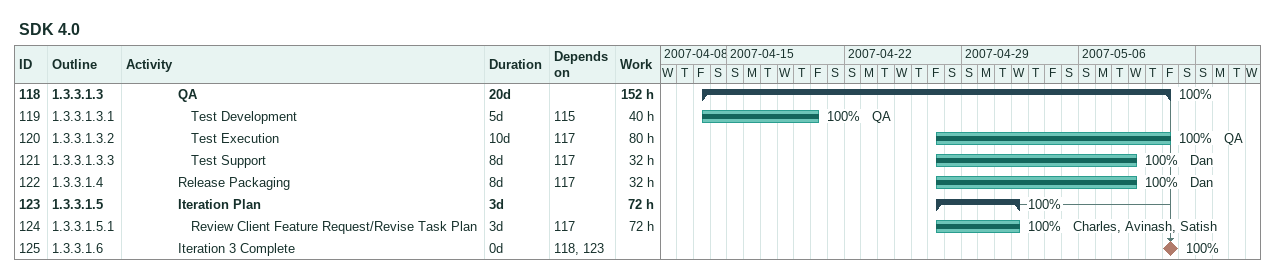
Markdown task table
SDK 4.0

| ID | WBS | Task | Duration | Start | Finish | Predecessors | Resources | % complete | Work (h) |
|---|---|---|---|---|---|---|---|---|---|
| 118 | 1.3.3.1.3 | **QA** | 20d | 2007-04-13 | 2007-05-11 |  |  | 100 | 152 |
| 119 | 1.3.3.1.3.1 | Test Development | 5d | 2007-04-13 | 2007-04-20 | 115 | QA | 100 | 40 |
| 120 | 1.3.3.1.3.2 | Test Execution | 10d | 2007-04-27 | 2007-05-11 | 117 | QA | 100 | 80 |
| 121 | 1.3.3.1.3.3 | Test Support | 8d | 2007-04-27 | 2007-05-09 | 117 | Dan | 100 | 32 |
| 122 | 1.3.3.1.4 | Release Packaging | 8d | 2007-04-27 | 2007-05-09 | 117 | Dan | 100 | 32 |
| 123 | 1.3.3.1.5 | **Iteration Plan** | 3d | 2007-04-27 | 2007-05-02 |  |  | 100 | 72 |
| 124 | 1.3.3.1.5.1 | Review Client Feature Request/Revise Task Plan | 3d | 2007-04-27 | 2007-05-02 | 117 | Charles, Avinash, Satish | 100 | 72 |
| 125 | 1.3.3.1.6 | Iteration 3 Complete | 0d | 2007-05-11 | 2007-05-11 | 118, 123 |  | 100 |  |
